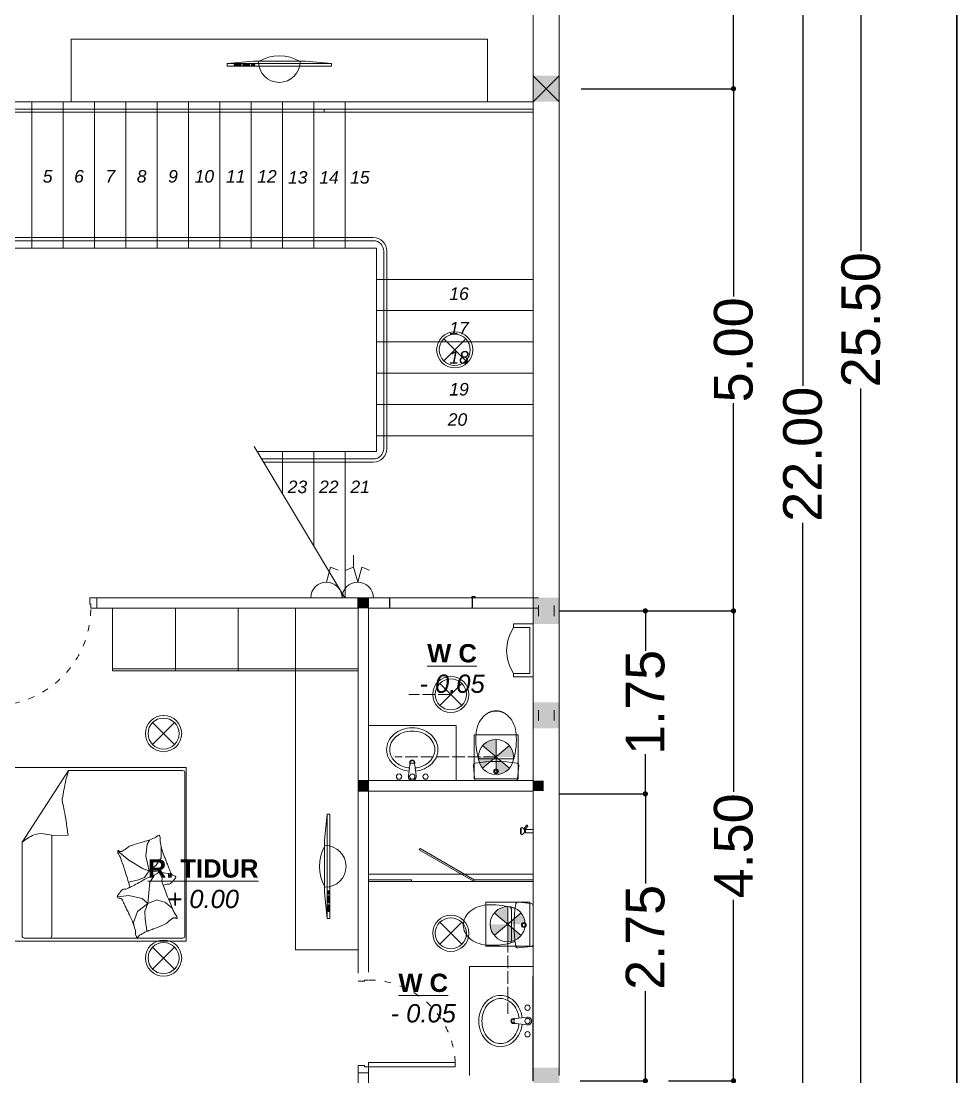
# Model space of a CAD drawing. Header units: millimetres. Extents: x 2206 to 4480, y 1579 to 6166.
# Drawn here: x 3585 to 4480, y 2880 to 3891 of the extents above; entities that cross this region are included whole.
import ezdxf

# ---------------------------------------------------------------- set-up
doc = ezdxf.new("R2010")
doc.units = ezdxf.units.MM
doc.linetypes.add('ACAD_ISO02W100', pattern=[15, 12, -3])
doc.linetypes.add('ACAD_ISO03W100', pattern=[30, 12, -18])
doc.layers.add('1', color=7, linetype='Continuous')
for name, color, linetype, lineweight in [('Dimensi', 7, 'Continuous', 5), ('Dinding', 7, 'Continuous', 15), ('lampu', 1, 'Continuous', 30), ('P_N_J', 6, 'Continuous', 9), ('Tangga', 250, 'Continuous', 9)]:
    doc.layers.add(name, color=color, linetype=linetype, lineweight=lineweight)
doc.styles.get("Standard").update_dxf_attribs({"font": 'arial.ttf'})
doc.dimstyles.get("Standard").update_dxf_attribs({"dimtxt": 30, "dimasz": 5, "dimexe": 2, "dimexo": 20, "dimgap": 3, "dimtad": 0, "dimlfac": 0.01, "dimzin": 0, "dimdsep": 46, "dimtxsty": 'Standard', "dimblk": 'DOT', "dimcen": 0.09, "dimadec": 0, "dimazin": 0, "dimtfac": 1, "dimtofl": 0, "dimtmove": 0, "dimatfit": 3, "dimldrblk": 'DOT', "dimfxl": 0.18, "dimtolj": 1, "dimtzin": 0, "dimarcsym": 0})

# ---------------------------------------------------------------- blocks, each defined once
blk = doc.blocks.new('_Dot')
at = {"color": 0, "linetype": 'ByBlock', "lineweight": -2}
blk.add_line((-0.5, 0), (-1, 0), dxfattribs=at)
at = {"color": 0, "linetype": 'ByBlock', "const_width": 0.5}
blk.add_lwpolyline([(-0.25, 0, 1), (0.25, 0, 1)], format="xyb", close=True, dxfattribs=at)
blk = doc.blocks.new('*D86')
at = {"layer": 'Defpoints', "color": 0}
for p in [(4080.4, 3326.4), (4266.6, 3326.4), (4184.2, 2876.4)]:
    blk.add_point(p, dxfattribs=at)
at = {"layer": 'Dimensi', "color": 0, "lineweight": -2}
for p, q in [((4100.4, 3326.4), (4268.6, 3326.4)), ((4266.6, 3321.4), (4266.6, 3153.2)), ((4266.6, 2881.4), (4266.6, 3049.7)), ((4204.2, 2876.4), (4268.6, 2876.4))]:
    blk.add_line(p, q, dxfattribs=at)
at = {"layer": 'Dimensi', "color": 0, "lineweight": -2, "xscale": 5, "yscale": 5, "zscale": 5}
for p, rotation in [((4266.6, 3326.4), 90), ((4266.6, 2876.4), 270)]:
    blk.add_blockref('_Dot', p, dxfattribs=dict(at, rotation=rotation))
at = {"layer": 'Dimensi', "color": 0, "insert": (4266.6, 3101.4), "char_height": 37, "attachment_point": 5, "rotation": 90}
blk.add_mtext('\\A1;4.50', dxfattribs=at)
blk = doc.blocks.new('*D89')
at = {"layer": 'Defpoints', "color": 0}
for p in [(4182.2, 4576.4), (4332.9, 4576.4), (4183.8, 2376.4)]:
    blk.add_point(p, dxfattribs=at)
at = {"layer": 'Dimensi', "color": 0, "lineweight": -2}
for p, q in [((4202.2, 4576.4), (4334.9, 4576.4)), ((4332.9, 4571.4), (4332.9, 3542.1)), ((4332.9, 2381.4), (4332.9, 3410.8)), ((4203.8, 2376.4), (4334.9, 2376.4))]:
    blk.add_line(p, q, dxfattribs=at)
at = {"layer": 'Dimensi', "color": 0, "lineweight": -2, "xscale": 5, "yscale": 5, "zscale": 5}
for p, rotation in [((4332.9, 4576.4), 90), ((4332.9, 2376.4), 270)]:
    blk.add_blockref('_Dot', p, dxfattribs=dict(at, rotation=rotation))
at = {"layer": 'Dimensi', "color": 0, "insert": (4332.9, 3476.4), "char_height": 37, "attachment_point": 5, "rotation": 90}
blk.add_mtext('\\A1;22.00', dxfattribs=at)
blk = doc.blocks.new('*D90')
at = {"layer": 'Defpoints', "color": 0}
for p in [(4099.5, 3151.2), (4182.2, 3151.2), (4099.8, 2876.4)]:
    blk.add_point(p, dxfattribs=at)
at = {"layer": 'Dimensi', "color": 0, "lineweight": -2}
for p, q in [((4119.5, 3151.2), (4184.2, 3151.2)), ((4182.2, 3146.2), (4182.2, 3065.3)), ((4182.2, 2881.4), (4182.2, 2962.3)), ((4119.8, 2876.4), (4184.2, 2876.4))]:
    blk.add_line(p, q, dxfattribs=at)
at = {"layer": 'Dimensi', "color": 0, "lineweight": -2, "xscale": 5, "yscale": 5, "zscale": 5}
for p, rotation in [((4182.2, 3151.2), 90), ((4182.2, 2876.4), 270)]:
    blk.add_blockref('_Dot', p, dxfattribs=dict(at, rotation=rotation))
at = {"layer": 'Dimensi', "color": 0, "insert": (4182.2, 3013.8), "char_height": 37, "attachment_point": 5, "rotation": 90}
blk.add_mtext('\\A1;2.75', dxfattribs=at)
blk = doc.blocks.new('*D91')
at = {"layer": 'Defpoints', "color": 0}
for p in [(4080.4, 3326.4), (4182.2, 3326.4), (4079.5, 3151.2)]:
    blk.add_point(p, dxfattribs=at)
at = {"layer": 'Dimensi', "color": 0, "lineweight": -2}
for p, q in [((4100.4, 3326.4), (4184.2, 3326.4)), ((4182.2, 3321.4), (4182.2, 3288.3)), ((4182.2, 3156.2), (4182.2, 3189.3)), ((4099.5, 3151.2), (4184.2, 3151.2))]:
    blk.add_line(p, q, dxfattribs=at)
at = {"layer": 'Dimensi', "color": 0, "lineweight": -2, "xscale": 5, "yscale": 5, "zscale": 5}
for p, rotation in [((4182.2, 3326.4), 90), ((4182.2, 3151.2), 270)]:
    blk.add_blockref('_Dot', p, dxfattribs=dict(at, rotation=rotation))
at = {"layer": 'Dimensi', "color": 0, "insert": (4182.2, 3238.8), "char_height": 37, "attachment_point": 5, "rotation": 90}
blk.add_mtext('\\A1;1.75', dxfattribs=at)
blk = doc.blocks.new('*D92')
at = {"layer": 'Defpoints', "color": 0}
for p in [(4100.7, 3826.4), (4266.6, 3826.4), (4100.4, 3326.4)]:
    blk.add_point(p, dxfattribs=at)
at = {"layer": 'Dimensi', "color": 0, "lineweight": -2}
for p, q in [((4120.7, 3826.4), (4268.6, 3826.4)), ((4266.6, 3821.4), (4266.6, 3627.4)), ((4266.6, 3331.4), (4266.6, 3525.4)), ((4120.4, 3326.4), (4268.6, 3326.4))]:
    blk.add_line(p, q, dxfattribs=at)
at = {"layer": 'Dimensi', "color": 0, "lineweight": -2, "xscale": 5, "yscale": 5, "zscale": 5}
for p, rotation in [((4266.6, 3826.4), 90), ((4266.6, 3326.4), 270)]:
    blk.add_blockref('_Dot', p, dxfattribs=dict(at, rotation=rotation))
at = {"layer": 'Dimensi', "color": 0, "insert": (4266.6, 3576.4), "char_height": 37, "attachment_point": 5, "rotation": 90}
blk.add_mtext('\\A1;5.00', dxfattribs=at)
blk = doc.blocks.new('*D96')
at = {"layer": 'Defpoints', "color": 0}
for p in [(4079.5, 4426.4), (4266.6, 4426.4), (4100.7, 3826.4)]:
    blk.add_point(p, dxfattribs=at)
at = {"layer": 'Dimensi', "color": 0, "lineweight": -2}
for p, q in [((4099.5, 4426.4), (4268.6, 4426.4)), ((4266.6, 4421.4), (4266.6, 4177.5)), ((4266.6, 3831.4), (4266.6, 4075.3)), ((4120.7, 3826.4), (4268.6, 3826.4))]:
    blk.add_line(p, q, dxfattribs=at)
at = {"layer": 'Dimensi', "color": 0, "lineweight": -2, "xscale": 5, "yscale": 5, "zscale": 5}
for p, rotation in [((4266.6, 4426.4), 90), ((4266.6, 3826.4), 270)]:
    blk.add_blockref('_Dot', p, dxfattribs=dict(at, rotation=rotation))
at = {"layer": 'Dimensi', "color": 0, "insert": (4266.6, 4126.4), "char_height": 37, "attachment_point": 5, "rotation": 90}
blk.add_mtext('\\A1;6.00', dxfattribs=at)
blk = doc.blocks.new('Exhaust Fan')
at = {"lineweight": 9}
h = blk.add_hatch(color=1, dxfattribs=at)
h.paths.add_polyline_path([(-214295, -116161.2, 0.221695), (-214313.4, -116169.8), (-214295, -116185.3)])
h.paths.add_polyline_path([(-214276.5, -116169.8), (-214295, -116185.3), (-214270.9, -116185.3, 0.176327)])
h.paths.add_polyline_path([(-214295, -116185.3), (-214295, -116194.8, -0.041441), (-214279.8, -116204, 0.047895), (-214276.5, -116200.7)])
h.paths.add_polyline_path([(-214295, -116194.8), (-214295, -116209.3, 0.171973), (-214279.8, -116204, 0.041441)])
h.paths.add_polyline_path([(-214302.3, -116191.5, 0.040838), (-214319, -116186.3, 0.165825), (-214313.4, -116200.7)])
h.paths.add_polyline_path([(-214295, -116185.3), (-214319, -116185.3, 0.010204), (-214319, -116186.3, -0.040838), (-214302.3, -116191.5)])
at = {"color": 1, "lineweight": 9}
for p, q in [((-214325, -116155.2), (-214264.9, -116155.2)), ((-214325, -116215.3), (-214325, -116155.2)), ((-214295, -116161.2), (-214295, -116209.3)), ((-214264.9, -116155.2), (-214264.9, -116215.3)), ((-214276.5, -116200.7), (-214313.4, -116169.8)), ((-214313.4, -116200.7), (-214276.5, -116169.8)), ((-214264.9, -116215.3), (-214325, -116215.3))]:
    blk.add_line(p, q, dxfattribs=at)
blk.add_circle((-214295, -116185.3), 24, dxfattribs=at)
blk = doc.blocks.new('*D106')
at = {"layer": 'Defpoints', "color": 0}
for p in [(4087.3, 4926), (4388.6, 4926), (4266.6, 2376.4)]:
    blk.add_point(p, dxfattribs=at)
at = {"layer": 'Dimensi', "color": 0, "lineweight": -2}
for p, q in [((4107.3, 4926), (4390.6, 4926)), ((4388.6, 4921), (4388.6, 3670.9)), ((4388.6, 2381.4), (4388.6, 3539.5)), ((4286.6, 2376.4), (4390.6, 2376.4))]:
    blk.add_line(p, q, dxfattribs=at)
at = {"layer": 'Dimensi', "color": 0, "lineweight": -2, "xscale": 5, "yscale": 5, "zscale": 5}
for p, rotation in [((4388.6, 4926), 90), ((4388.6, 2376.4), 270)]:
    blk.add_blockref('_Dot', p, dxfattribs=dict(at, rotation=rotation))
at = {"layer": 'Dimensi', "color": 0, "insert": (4388.6, 3605.2), "char_height": 37, "attachment_point": 5, "rotation": 90}
blk.add_mtext('\\A1;25.50', dxfattribs=at)

msp = doc.modelspace()

# ---------------------------------------------------------------- hatches: boundary and pattern name
at = {"layer": '1', "linetype": 'ByBlock'}
h = msp.add_hatch(color=256, dxfattribs=at)
h.dxf.hatch_style = 1
h.paths.add_polyline_path([(3917.253, 3338.934), (3907.253, 3338.934), (3907.253, 3328.934), (3917.253, 3328.934)])
h = msp.add_hatch(color=256, dxfattribs=at)
h.dxf.hatch_style = 1
h.paths.add_polyline_path([(4079.753, 3331.434), (4094.753, 3331.434), (4094.753, 3321.434), (4079.753, 3321.434)])
h = msp.add_hatch(color=256, dxfattribs=at)
h.dxf.hatch_style = 1
h.paths.add_polyline_path([(4094.753, 3331.434), (4079.753, 3331.434), (4079.753, 3321.434), (4094.753, 3321.434)])
h = msp.add_hatch(color=256, dxfattribs=at)
h.dxf.hatch_style = 1
h.paths.add_polyline_path([(4094.753, 3331.434), (4079.753, 3331.434), (4079.753, 3321.434), (4094.753, 3321.434)])
h = msp.add_hatch(color=256, dxfattribs=at)
h.dxf.hatch_style = 1
h.paths.add_polyline_path([(4079.753, 3331.434), (4094.753, 3331.434), (4094.753, 3321.434), (4079.753, 3321.434)])
h = msp.add_hatch(color=253, dxfattribs=at)
h.dxf.hatch_style = 1
h.paths.add_polyline_path([(4094.753, 3231.434), (4079.753, 3231.434), (4079.753, 3221.434), (4094.753, 3221.434)])
h = msp.add_hatch(color=253, dxfattribs=at)
h.dxf.hatch_style = 1
h.paths.add_polyline_path([(4094.753, 3231.434), (4079.753, 3231.434), (4079.753, 3221.434), (4094.753, 3221.434)])
h = msp.add_hatch(color=253, dxfattribs=at)
h.dxf.hatch_style = 1
h.paths.add_polyline_path([(4079.753, 3231.434), (4094.753, 3231.434), (4094.753, 3221.434), (4079.753, 3221.434)])
h = msp.add_hatch(color=253, dxfattribs=at)
h.dxf.hatch_style = 1
h.paths.add_polyline_path([(4079.753, 3231.434), (4094.753, 3231.434), (4094.753, 3221.434), (4079.753, 3221.434)])
h = msp.add_hatch(color=256, dxfattribs=at)
h.dxf.hatch_style = 1
h.paths.add_polyline_path([(3917.253, 3163.934), (3907.253, 3163.934), (3907.253, 3153.934), (3917.253, 3153.934)])
h = msp.add_hatch(color=256, dxfattribs=at)
h.dxf.hatch_style = 1
h.paths.add_polyline_path([(4084.829, 3163.934), (4074.829, 3163.934), (4074.829, 3153.934), (4084.829, 3153.934)])
at = {"layer": 'Dinding'}
for color, points in [(256, [(4099.753, 3838.934), (4074.753, 3838.934), (4074.753, 3813.934), (4099.753, 3813.934)]), (256, [(4074.753, 3838.934), (4099.753, 3838.934), (4099.753, 3813.934), (4074.753, 3813.934)]), (256, [(4099.753, 3338.934), (4074.753, 3338.934), (4074.753, 3313.934), (4099.753, 3313.934)]), (256, [(4074.753, 3338.934), (4099.753, 3338.934), (4099.753, 3313.934), (4074.753, 3313.934)]), (256, [(4074.753, 3338.934), (4099.753, 3338.934), (4099.753, 3313.934), (4074.753, 3313.934)]), (256, [(4099.753, 3338.934), (4074.753, 3338.934), (4074.753, 3313.934), (4099.753, 3313.934)]), (253, [(4099.753, 3238.934), (4074.753, 3238.934), (4074.753, 3213.934), (4099.753, 3213.934)]), (253, [(4099.753, 3238.934), (4074.753, 3238.934), (4074.753, 3213.934), (4099.753, 3213.934)]), (253, [(4074.753, 3238.934), (4099.753, 3238.934), (4099.753, 3213.934), (4074.753, 3213.934)]), (253, [(4074.753, 3238.934), (4099.753, 3238.934), (4099.753, 3213.934), (4074.753, 3213.934)]), (256, [(4099.753, 2888.934), (4074.753, 2888.934), (4074.753, 2863.934), (4099.753, 2863.934)]), (256, [(4074.753, 2888.934), (4099.753, 2888.934), (4099.753, 2863.934), (4074.753, 2863.934)])]:
    msp.add_hatch(color=color, dxfattribs=at).paths.add_polyline_path(points)

# ---------------------------------------------------------------- linework, layer by layer
at = {"lineweight": 9}
for p, q in [((4074.753, 3338.934), (4074.753, 3813.934)), ((4074.753, 3338.934), (3804.753, 3338.934)), ((3928.253, 3326.434), (3928.253, 3326.434))]:
    msp.add_line(p, q, dxfattribs=at)
at = {"color": 1, "linetype": 'ACAD_ISO02W100', "lineweight": 9}
for p, q in [((3902.814, 3368.32), (3902.814, 3379.905)), ((3996.003, 3246.434), (3955.866, 3246.434)), ((4039.254, 3186.544), (3942.366, 3186.544)), ((4050.519, 3026.432), (4050.519, 2940.587))]:
    msp.add_line(p, q, dxfattribs=at)
at = {"linetype": 'ByBlock', "lineweight": 30}
msp.add_lwpolyline([(2206.36, 6165.541), (4480.418, 6165.541), (4480.418, 1578.902), (2206.36, 1578.902)], close=True, dxfattribs=at)
at = {"layer": '1', "linetype": 'ByBlock'}
for p, q in [((3907.253, 3328.934), (3907.253, 3338.934)), ((3907.253, 3328.934), (3917.253, 3338.934)), ((3937.253, 3338.934), (3937.253, 3328.934)), ((4016.253, 3338.934), (4016.253, 3340.179)), ((4016.253, 3340.179), (4018.947, 3340.179)), ((4016.253, 3338.934), (4016.253, 3328.934)), ((4018.947, 3340.179), (4018.947, 3338.934)), ((3907.253, 3153.934), (3917.253, 3163.934)), ((4074.753, 2876.434), (4074.753, 2976.434))]:
    msp.add_line(p, q, dxfattribs=at)
at = {"layer": '1', "linetype": 'Continuous', "extrusion": (0, 0, -1)}
for major_axis, start_param, end_param in [((-10.645, -10.645), 1.86310891, 2.35619449), ((10.645, -10.645), 3.92699082, 4.4200764)]:
    msp.add_ellipse((4039.322, 3215.76), major_axis=major_axis, ratio=1, start_param=start_param, end_param=end_param, dxfattribs=at)
at = {"layer": 'Dimensi'}
msp.add_line((3937.253, 3328.934), (3933.253, 3328.934), dxfattribs=at)
at = {"layer": 'Dinding'}
for p, q in [((4099.753, 3217.938), (4099.753, 4913.501)), ((4074.753, 3217.938), (4074.753, 4438.934)), ((4074.753, 3217.938), (4074.753, 4238.934)), ((4074.753, 3217.938), (4074.753, 4238.934)), ((4074.753, 3217.938), (4074.753, 4238.934)), ((4074.753, 3217.938), (4074.753, 4238.934)), ((4074.753, 3217.938), (4074.753, 4238.934)), ((4074.753, 3217.938), (4074.753, 4238.934)), ((4074.753, 3217.938), (4074.753, 4238.934)), ((4099.753, 3217.938), (4099.753, 4238.934)), ((4099.753, 3217.938), (4099.753, 4238.934)), ((4099.753, 3217.938), (4099.753, 4238.934)), ((4099.753, 3217.938), (4099.753, 4238.934)), ((4099.753, 3217.938), (4099.753, 4238.934)), ((4099.753, 3217.938), (4099.753, 4238.934)), ((4099.753, 3217.938), (4099.753, 4238.934)), ((4074.753, 3838.934), (4099.753, 3813.934)), ((4099.753, 3838.934), (4074.753, 3813.934)), ((3650.253, 3338.934), (3937.253, 3338.934)), ((3650.253, 3338.934), (3650.253, 3332.934)), ((3657.253, 3338.934), (3657.253, 3328.934)), ((3917.253, 3338.934), (3917.253, 3328.934)), ((3917.253, 3338.934), (3917.253, 3328.934)), ((4016.253, 3338.934), (4079.753, 3338.934)), ((3651.253, 3332.934), (3650.253, 3332.934)), ((3651.253, 3328.934), (3651.253, 3332.934)), ((3651.253, 3328.934), (3907.253, 3328.934)), ((3907.253, 2979.434), (3907.253, 3328.934)), ((3917.253, 3023.588), (3917.253, 3328.934)), ((3917.253, 3328.934), (4079.753, 3328.934)), ((4079.753, 3331.434), (4079.753, 3321.434)), ((4079.753, 3331.434), (4079.753, 3321.434)), ((4079.753, 3331.434), (4079.753, 3321.434)), ((4079.753, 3331.434), (4079.753, 3321.434)), ((4079.753, 3331.434), (4079.753, 3321.434)), ((4079.753, 3331.434), (4079.753, 3321.434)), ((4079.753, 3331.434), (4079.753, 3321.434)), ((4079.753, 3331.434), (4079.753, 3321.434)), ((4079.753, 3331.434), (4079.753, 3321.434)), ((4079.753, 3331.434), (4079.753, 3321.434)), ((4079.753, 3331.434), (4079.753, 3321.434)), ((4079.753, 3331.434), (4079.753, 3321.434)), ((4079.753, 3331.434), (4079.753, 3321.434)), ((4079.753, 3331.434), (4079.753, 3321.434)), ((4079.753, 3331.434), (4079.753, 3321.434)), ((4079.753, 3331.434), (4079.753, 3321.434)), ((4094.753, 3331.434), (4094.753, 3321.434)), ((4094.753, 3331.434), (4094.753, 3321.434)), ((4094.753, 3331.434), (4094.753, 3321.434)), ((4094.753, 3331.434), (4094.753, 3321.434)), ((4094.753, 3331.434), (4094.753, 3321.434)), ((4094.753, 3331.434), (4094.753, 3321.434)), ((4094.753, 3331.434), (4094.753, 3321.434)), ((4094.753, 3331.434), (4094.753, 3321.434)), ((4094.753, 3331.434), (4094.753, 3321.434)), ((4094.753, 3331.434), (4094.753, 3321.434)), ((4094.753, 3331.434), (4094.753, 3321.434)), ((4094.753, 3331.434), (4094.753, 3321.434)), ((4094.753, 3331.434), (4094.753, 3321.434)), ((4094.753, 3331.434), (4094.753, 3321.434)), ((4094.753, 3331.434), (4094.753, 3321.434)), ((4094.753, 3331.434), (4094.753, 3321.434)), ((4074.753, 3106.434), (4074.753, 3221.434)), ((4074.753, 2996.434), (4074.753, 3221.434)), ((4099.753, 3106.434), (4099.753, 3221.434)), ((4099.753, 2996.434), (4099.753, 3221.434)), ((4074.753, 2881.434), (4074.753, 3213.934)), ((4099.753, 2881.434), (4099.753, 3213.934)), ((3907.329, 3163.934), (4074.829, 3163.934)), ((3917.253, 3163.934), (3917.253, 3153.934)), ((3917.253, 3163.934), (3917.253, 3153.934)), ((3907.329, 3153.934), (4074.829, 3153.934)), ((4074.753, 3153.934), (4074.753, 3067.434)), ((3917.253, 2980.434), (3917.253, 3096.434)), ((4074.753, 2881.434), (4074.753, 3096.434)), ((4074.753, 2881.434), (4074.753, 3096.434)), ((4074.753, 2881.434), (4074.753, 3096.434)), ((4074.753, 2881.434), (4074.753, 3096.434)), ((4099.753, 2881.434), (4099.753, 3096.434)), ((4099.753, 2881.434), (4099.753, 3096.434)), ((4099.753, 2881.434), (4099.753, 3096.434)), ((4099.753, 2881.434), (4099.753, 3096.434)), ((3913.253, 2972.934), (3913.253, 2971.934)), ((3917.253, 2972.934), (3913.253, 2972.934)), ((3907.253, 2971.934), (3913.253, 2971.934)), ((3917.253, 2893.934), (3917.253, 2889.934)), ((3917.253, 2873.934), (3917.253, 2893.934)), ((3917.253, 2893.934), (3917.253, 2889.934)), ((3917.253, 2893.934), (4000.253, 2893.934)), ((4000.253, 2893.934), (4000.253, 2889.934)), ((3907.253, 2873.934), (3907.253, 2890.934)), ((3907.253, 2873.934), (3907.253, 2890.934)), ((3907.253, 2890.934), (3913.253, 2890.934)), ((3907.253, 2883.934), (3917.253, 2883.934)), ((3913.253, 2889.934), (3913.253, 2890.934)), ((3917.253, 2889.934), (3913.253, 2889.934)), ((4000.253, 2889.934), (3917.253, 2889.934))]:
    msp.add_line(p, q, dxfattribs=at)
at = {"layer": 'Dinding', "linetype": 'Continuous'}
msp.add_line((4074.753, 3328.934), (4022.169, 3328.934), dxfattribs=at)
at = {"layer": 'Dinding', "color": 253}
for p, q in [((4079.753, 3231.434), (4079.753, 3221.434)), ((4079.753, 3231.434), (4079.753, 3221.434)), ((4079.753, 3231.434), (4079.753, 3221.434)), ((4079.753, 3231.434), (4079.753, 3221.434)), ((4079.753, 3231.434), (4079.753, 3221.434)), ((4079.753, 3231.434), (4079.753, 3221.434)), ((4079.753, 3231.434), (4079.753, 3221.434)), ((4079.753, 3231.434), (4079.753, 3221.434)), ((4079.753, 3231.434), (4079.753, 3221.434)), ((4079.753, 3231.434), (4079.753, 3221.434)), ((4079.753, 3231.434), (4079.753, 3221.434)), ((4079.753, 3231.434), (4079.753, 3221.434)), ((4079.753, 3231.434), (4079.753, 3221.434)), ((4079.753, 3231.434), (4079.753, 3221.434)), ((4079.753, 3231.434), (4079.753, 3221.434)), ((4079.753, 3231.434), (4079.753, 3221.434)), ((4094.753, 3231.434), (4094.753, 3221.434)), ((4094.753, 3231.434), (4094.753, 3221.434)), ((4094.753, 3231.434), (4094.753, 3221.434)), ((4094.753, 3231.434), (4094.753, 3221.434)), ((4094.753, 3231.434), (4094.753, 3221.434)), ((4094.753, 3231.434), (4094.753, 3221.434)), ((4094.753, 3231.434), (4094.753, 3221.434)), ((4094.753, 3231.434), (4094.753, 3221.434)), ((4094.753, 3231.434), (4094.753, 3221.434)), ((4094.753, 3231.434), (4094.753, 3221.434)), ((4094.753, 3231.434), (4094.753, 3221.434)), ((4094.753, 3231.434), (4094.753, 3221.434)), ((4094.753, 3231.434), (4094.753, 3221.434)), ((4094.753, 3231.434), (4094.753, 3221.434)), ((4094.753, 3231.434), (4094.753, 3221.434)), ((4094.753, 3231.434), (4094.753, 3221.434))]:
    msp.add_line(p, q, dxfattribs=at)
at = {"layer": 'Dinding', "linetype": 'ACAD_ISO03W100', "ltscale": 0.5}
for centre, radius, start, end in [((3558.094, 3329), 93.159, 272.558465, 359.959625), ((3917.428, 2890.017), 82.917, 2.707689, 90.121157)]:
    msp.add_arc(centre, radius, start, end, dxfattribs=at)
at = {"layer": 'lampu', "lineweight": 9}
for p, q in [((3989.247, 3586.939), (4010.258, 3565.929)), ((4010.258, 3586.939), (3989.247, 3565.929)), ((3876.866, 3353.934), (3880.918, 3368.32)), ((3880.918, 3368.32), (3888.249, 3365.545)), ((3902.814, 3368.32), (3895.483, 3365.545)), ((3906.866, 3353.934), (3902.814, 3368.32)), ((3906.866, 3353.934), (3910.918, 3368.32)), ((3910.918, 3368.32), (3918.249, 3365.545)), ((3985.497, 3256.939), (4006.508, 3235.929)), ((4006.508, 3256.939), (3985.497, 3235.929)), ((3710.497, 3219.439), (3731.508, 3198.429)), ((3731.508, 3219.439), (3710.497, 3198.429)), ((3985.497, 3028.189), (4006.508, 3007.179)), ((4006.508, 3028.189), (3985.497, 3007.179)), ((3710.497, 3004.439), (3731.508, 2983.429)), ((3731.508, 3004.439), (3710.497, 2983.429))]:
    msp.add_line(p, q, dxfattribs=at)
for centre, radius in [((3999.753, 3576.434), 17.333), ((3999.753, 3576.434), 14.857), ((3996.003, 3246.434), 17.333), ((3996.003, 3246.434), 14.857), ((3721.003, 3208.934), 17.333), ((3721.003, 3208.934), 14.857), ((3996.003, 3017.684), 17.333), ((3996.003, 3017.684), 14.857), ((3721.003, 2993.934), 17.333), ((3721.003, 2993.934), 14.857)]:
    msp.add_circle(centre, radius, dxfattribs=at)
for centre in [(3876.866, 3338.934), (3906.866, 3338.934)]:
    msp.add_arc(centre, 15, 0, 180, dxfattribs=at)
at = {"layer": 'P_N_J', "color": 0, "linetype": 'ACAD_ISO02W100', "lineweight": 9}
msp.add_line((4074.753, 3813.934), (3537.253, 3813.934), dxfattribs=at)
at = {"layer": 'Tangga', "color": 253}
for p, q in [((3632.65, 3873.934), (4030.931, 3873.934)), ((3632.65, 3873.934), (3632.65, 3813.934)), ((4030.931, 3873.934), (4030.931, 3813.934)), ((3781.791, 3850.507), (3806.791, 3853.007)), ((3806.791, 3853.007), (3856.791, 3853.007)), ((3856.791, 3853.007), (3881.791, 3850.507)), ((3781.791, 3848.007), (3781.791, 3850.507)), ((3881.791, 3850.507), (3781.791, 3850.507)), ((3881.791, 3848.007), (3781.791, 3848.007)), ((3795.124, 3849.632), (3788.457, 3849.632)), ((3788.457, 3849.632), (3788.457, 3849.007)), ((3788.457, 3849.007), (3795.124, 3849.007)), ((3795.124, 3849.007), (3795.124, 3849.632)), ((3796.791, 3849.632), (3796.791, 3849.007)), ((3803.457, 3849.632), (3796.791, 3849.632)), ((3796.791, 3849.007), (3803.457, 3849.007)), ((3803.457, 3849.007), (3803.457, 3849.632)), ((3808.457, 3849.632), (3805.124, 3849.632)), ((3805.124, 3849.632), (3805.124, 3849.007)), ((3805.124, 3849.007), (3808.457, 3849.007)), ((3808.457, 3849.007), (3808.457, 3849.632)), ((3881.791, 3850.507), (3881.791, 3848.007)), ((4052.593, 3303.869), (4055.834, 3310.472)), ((4055.834, 3313.934), (4055.834, 3310.472)), ((4074.753, 3313.934), (4055.834, 3313.934)), ((4071.498, 3310.472), (4055.834, 3310.472)), ((4071.498, 3310.472), (4071.498, 3266.596)), ((4049.353, 3288.534), (4050.365, 3296.874)), ((4050.365, 3296.874), (4052.593, 3303.869)), ((4050.365, 3280.194), (4049.353, 3288.534)), ((4052.593, 3273.199), (4050.365, 3280.194)), ((4055.834, 3266.596), (4052.593, 3273.199)), ((4071.498, 3266.596), (4055.834, 3266.596)), ((4055.834, 3263.134), (4055.834, 3266.596)), ((4074.753, 3263.134), (4055.834, 3263.134)), ((4000.843, 3216.518), (3917.329, 3216.518)), ((4000.954, 3163.934), (4000.954, 3216.518)), ((4024.106, 3184.778), (4054.539, 3184.778)), ((3534.753, 3176.607), (3742.753, 3176.607)), ((3742.753, 3176.607), (3742.753, 3010.207)), ((3955.325, 3168.354), (3956.579, 3178.628)), ((3962.847, 3168.354), (3961.593, 3178.628)), ((4017.532, 3178.333), (4018.712, 3165.828)), ((4061.113, 3178.333), (4059.933, 3165.828)), ((3585.56, 3104.887), (3630.009, 3173.453)), ((3739.407, 3173.453), (3630.009, 3173.453)), ((3741.487, 3015.289), (3741.487, 3171.235)), ((4020.793, 3163.934), (4057.852, 3163.934)), ((4062.753, 3113.098), (4062.753, 3117.949)), ((4062.753, 3117.949), (4063.274, 3117.949)), ((4063.274, 3112.123), (4063.274, 3118.923)), ((4064.552, 3118.665), (4063.274, 3118.923)), ((4065.636, 3117.928), (4064.552, 3118.665)), ((4066.359, 3116.824), (4065.636, 3117.928)), ((4066.359, 3114.222), (4065.636, 3113.119)), ((4065.738, 3117.771), (4068.304, 3120.884)), ((4066.614, 3115.523), (4066.359, 3116.824)), ((4066.614, 3115.523), (4066.359, 3114.222)), ((4066.456, 3116.328), (4069.423, 3119.928)), ((4066.556, 3115.817), (4067.448, 3115.817)), ((4066.556, 3115.23), (4067.448, 3115.23)), ((4067.448, 3113.929), (4067.448, 3117.117)), ((4067.448, 3117.117), (4074.753, 3117.117)), ((4068.685, 3121.126), (4068.304, 3120.884)), ((4069.135, 3121.093), (4068.685, 3121.126)), ((4069.48, 3120.797), (4069.135, 3121.093)), ((4069.423, 3119.928), (4069.59, 3120.352)), ((4069.59, 3120.352), (4069.48, 3120.797)), ((3585.56, 3104.887), (3585.56, 3015.289)), ((3613.91, 3015.289), (3613.91, 3111.743)), ((3705.34, 3103.031), (3707.425, 3107.026)), ((4062.753, 3113.098), (4063.274, 3113.098)), ((4064.552, 3112.382), (4063.274, 3112.123)), ((4065.636, 3113.119), (4064.552, 3112.382)), ((4074.753, 3113.929), (4067.448, 3113.929)), ((3677.067, 3096.464), (3687.878, 3087.681)), ((3703.902, 3091.628), (3705.34, 3103.031)), ((3718.694, 3090.093), (3718.694, 3100.4)), ((3965.733, 3097.635), (3966.483, 3098.934)), ((4017.695, 3067.635), (3965.733, 3097.635)), ((4018.445, 3068.934), (3966.483, 3098.934)), ((3687.878, 3087.681), (3701.437, 3079.348)), ((3707.189, 3077.375), (3703.902, 3091.628)), ((3713.763, 3082.857), (3718.694, 3090.093)), ((3701.437, 3079.348), (3707.189, 3077.375)), ((3707.189, 3077.375), (3702.875, 3071.016)), ((3707.189, 3077.375), (3713.763, 3082.857)), ((3707.189, 3077.375), (3716.977, 3076.069)), ((3711.556, 3072.32), (3712.45, 3073.656)), ((3718.507, 3075.865), (3728.345, 3074.552)), ((4023.726, 3074.434), (3917.253, 3074.434)), ((3696.917, 3068.823), (3687.673, 3066.63)), ((3702.875, 3071.016), (3696.917, 3068.823)), ((3705.835, 3046.177), (3707.802, 3066.786)), ((3707.802, 3066.786), (3711.556, 3072.32)), ((3958.445, 3068.934), (3917.253, 3068.934)), ((4074.753, 3067.434), (3917.253, 3067.434)), ((3958.445, 3067.434), (3958.445, 3068.934)), ((4074.753, 3067.434), (3974.753, 3067.434)), ((4018.445, 3068.934), (4017.695, 3067.635)), ((4018.445, 3068.934), (4018.445, 3067.434)), ((3677.052, 3052.474), (3687.779, 3054.001)), ((3687.779, 3054.001), (3700.472, 3051.139)), ((3705.835, 3046.177), (3696.181, 3038.544)), ((3700.472, 3051.139), (3705.835, 3046.177)), ((3705.835, 3046.177), (3702.975, 3038.735)), ((3705.835, 3046.177), (3714.417, 3049.612)), ((3714.417, 3049.612), (3722.998, 3047.322)), ((3722.998, 3047.322), (3729.505, 3041.376)), ((4060.353, 3047.353), (4072.859, 3046.173)), ((4074.753, 3007.034), (4074.753, 3044.092)), ((3696.181, 3038.544), (3692.248, 3028.049)), ((3702.975, 3038.735), (3703.332, 3031.102)), ((4053.909, 3010.346), (4053.909, 3040.78)), ((3692.248, 3028.049), (3692.606, 3025.377)), ((3703.332, 3031.102), (3705.12, 3020.225)), ((3587.64, 3013.07), (3739.407, 3013.07)), ((3705.12, 3020.225), (3705.79, 3019.859)), ((3742.753, 3010.207), (3534.753, 3010.207)), ((4060.353, 3003.773), (4072.859, 3004.953)), ((4013.753, 2985.907), (4074.753, 2985.907)), ((4013.753, 2985.907), (4013.753, 2881.434)), ((4068.79, 2937.432), (4058.516, 2936.178)), ((4068.79, 2929.91), (4058.516, 2931.163))]:
    msp.add_line(p, q, dxfattribs=at)
at = {"layer": 'Tangga'}
for p, q in [((4074.753, 3813.934), (3474.753, 3813.934)), ((3594.753, 3673.934), (3594.753, 3813.934)), ((3624.753, 3673.934), (3624.753, 3813.934)), ((3654.753, 3673.934), (3654.753, 3813.934)), ((3684.753, 3673.934), (3684.753, 3813.934)), ((3714.753, 3673.934), (3714.753, 3813.934)), ((3744.753, 3673.934), (3744.753, 3813.934)), ((3774.753, 3673.934), (3774.753, 3813.934)), ((3774.753, 3806.934), (3774.753, 3813.934)), ((3804.753, 3673.934), (3804.753, 3813.934)), ((3804.753, 3806.934), (3804.753, 3813.934)), ((3834.753, 3673.934), (3834.753, 3813.934)), ((3834.753, 3806.934), (3834.753, 3813.934)), ((3864.753, 3673.934), (3864.753, 3813.934)), ((3864.753, 3806.934), (3864.753, 3813.934)), ((3894.753, 3673.934), (3894.753, 3813.934)), ((3894.753, 3806.934), (3894.753, 3813.934)), ((3467.753, 3806.934), (4074.753, 3806.934)), ((3467.753, 3803.934), (4074.753, 3803.934)), ((3874.753, 3806.934), (3874.753, 3803.934)), ((3921.753, 3683.934), (3467.753, 3683.934)), ((3921.753, 3680.934), (3467.753, 3680.934)), ((3744.753, 3681.934), (3744.753, 3688.934)), ((3924.753, 3673.934), (3474.753, 3673.934)), ((3924.753, 3478.934), (3924.753, 3673.934)), ((3931.753, 3670.934), (3931.753, 3666.934)), ((3934.753, 3670.934), (3934.753, 3666.934)), ((3931.753, 3666.934), (3931.753, 3481.934)), ((3934.753, 3666.934), (3934.753, 3481.934)), ((3924.753, 3643.934), (4074.753, 3643.934)), ((3924.753, 3613.934), (4074.753, 3613.934)), ((3924.753, 3583.934), (4074.753, 3583.934)), ((3924.753, 3553.934), (4074.753, 3553.934)), ((3924.753, 3523.934), (4074.753, 3523.934)), ((3924.753, 3493.934), (4074.753, 3493.934)), ((3894.578, 3338.934), (3807.753, 3483.934)), ((3924.753, 3478.934), (3810.747, 3478.934)), ((3834.753, 3438.844), (3834.753, 3478.934)), ((3864.753, 3388.743), (3864.753, 3478.934)), ((3894.753, 3338.934), (3894.753, 3478.934)), ((3814.938, 3471.934), (3921.753, 3471.934)), ((3816.735, 3468.934), (3921.753, 3468.934))]:
    msp.add_line(p, q, dxfattribs=at)
at = {"layer": 'Tangga', "color": 252}
for p, q in [((3672.253, 3268.934), (3672.253, 3328.934)), ((3732.253, 3268.934), (3732.253, 3328.934)), ((3792.253, 3268.934), (3792.253, 3328.934)), ((3847.253, 3268.934), (3847.253, 3328.934)), ((3672.253, 3270.934), (3907.253, 3270.934)), ((3672.253, 3268.934), (3907.253, 3268.934)), ((3847.253, 3268.934), (3847.253, 3001.934)), ((3875.179, 3106.736), (3877.679, 3131.736)), ((3877.679, 3131.736), (3880.179, 3131.736)), ((3877.679, 3131.736), (3877.679, 3031.736)), ((3880.179, 3131.736), (3880.179, 3031.736)), ((3875.179, 3056.736), (3875.179, 3106.736)), ((3877.679, 3031.736), (3875.179, 3056.736)), ((3879.179, 3058.403), (3878.554, 3058.403)), ((3878.554, 3058.403), (3878.554, 3055.07)), ((3878.554, 3055.07), (3879.179, 3055.07)), ((3879.179, 3053.403), (3878.554, 3053.403)), ((3878.554, 3053.403), (3878.554, 3046.736)), ((3879.179, 3055.07), (3879.179, 3058.403)), ((3879.179, 3046.736), (3879.179, 3053.403)), ((3878.554, 3046.736), (3879.179, 3046.736)), ((3879.179, 3045.07), (3878.554, 3045.07)), ((3878.554, 3045.07), (3878.554, 3038.403)), ((3879.179, 3038.403), (3879.179, 3045.07)), ((3878.554, 3038.403), (3879.179, 3038.403)), ((3880.179, 3031.736), (3877.679, 3031.736)), ((3907.253, 3001.934), (3847.253, 3001.934))]:
    msp.add_line(p, q, dxfattribs=at)
at = {"layer": 'Tangga', "color": 253}
for points in [[(3959.086, 3214.417, 0.08438536), (3949.49, 3212.786, 0.09148762), (3941.687, 3208.325, 0.10372505), (3936.283, 3201.397, 0.11441951), (3934.48, 3193.62, 0.11441951), (3936.283, 3185.843, 0.10372505), (3941.687, 3178.915, 0.09148762), (3949.49, 3174.455, 0.0566948), (3955.892, 3173, 0.08438536)], [(3959.086, 3211.4, 0.08438536), (3950.487, 3209.939, 0.09148762), (3943.634, 3206.022, 0.10372505), (3938.991, 3200.07, 0.11441951), (3937.496, 3193.62, 0.11441951), (3938.991, 3187.171, 0.10372505), (3943.634, 3181.219, 0.09148762), (3950.487, 3177.302, 0.05702068), (3956.257, 3175.994, 0.08438536)], [(3962.28, 3173, 0.0566948), (3968.681, 3174.455, 0.09148762), (3976.485, 3178.915, 0.10372505), (3981.889, 3185.843, 0.11441951), (3983.692, 3193.62, 0.11441951), (3981.889, 3201.397, 0.10372505), (3976.485, 3208.325, 0.09148762), (3968.681, 3212.786, 0.08438536), (3959.086, 3214.417, 0.08438536)], [(3961.914, 3175.994, 0.05702068), (3967.685, 3177.302, 0.09148762), (3974.538, 3181.219, 0.10372505), (3979.18, 3187.171, 0.11441951), (3980.676, 3193.62, 0.11441951), (3979.18, 3200.07, 0.10372505), (3974.538, 3206.022, 0.09148762), (3967.685, 3209.939, 0.08438536), (3959.086, 3211.4, 0.08438536)], [(3629.571, 3111.612, 0.00786734), (3627.723, 3124.659, 0.00950848), (3625.843, 3135.392, 0.00661605), (3624.352, 3142.604, -0.02382834), (3624.003, 3144.622, -0.08071255), (3624.054, 3146.69, -0.00959077), (3627.377, 3163.619, -0.01313284), (3628.272, 3167.328, -0.00785937), (3630.009, 3173.453)], [(3585.56, 3104.887, -0.08527182), (3597.011, 3111.91, -0.12404448), (3606.114, 3112.932), (3616.037, 3111.418), (3629.571, 3111.612)], [(4064.143, 2936.865, 0.0566948), (4062.688, 2943.266, 0.09148762), (4058.228, 2951.07, 0.10372505), (4051.3, 2956.474, 0.11441951), (4043.523, 2958.277, 0.11441951), (4035.746, 2956.474, 0.10372505), (4028.818, 2951.07, 0.09148762), (4024.358, 2943.266, 0.08438536), (4022.727, 2933.671, 0.08438536)], [(4061.149, 2936.499, 0.05702068), (4059.842, 2942.269, 0.09148762), (4055.925, 2949.123, 0.10372505), (4049.973, 2953.765, 0.11441951), (4043.523, 2955.261, 0.11441951), (4037.074, 2953.765, 0.10372505), (4031.122, 2949.123, 0.09148762), (4027.205, 2942.269, 0.08438536), (4025.743, 2933.671, 0.08438536)], [(4022.727, 2933.671, 0.08438536), (4024.358, 2924.075, 0.09148762), (4028.818, 2916.272, 0.10372505), (4035.746, 2910.868, 0.11441951), (4043.523, 2909.065, 0.11441951), (4051.3, 2910.868, 0.10372505), (4058.228, 2916.272, 0.09148762), (4062.688, 2924.075, 0.0566948), (4064.143, 2930.477, 0.08438536)], [(4025.743, 2933.671, 0.08438536), (4027.205, 2925.072, 0.09148762), (4031.122, 2918.218, 0.10372505), (4037.074, 2913.576, 0.11441951), (4043.523, 2912.081, 0.11441951), (4049.973, 2913.576, 0.10372505), (4055.925, 2918.218, 0.09148762), (4059.842, 2925.072, 0.05702068), (4061.149, 2930.842, 0.08438536)]]:
    msp.add_lwpolyline(points, format="xyb", dxfattribs=at)
msp.add_lwpolyline([(3699.401, 3016.656, 0.10139192), (3696.913, 3014.589, -0.223768), (3695.559, 3013.938, -0.25557953), (3695.056, 3014.244, -0.08156271), (3694.403, 3015.936, -0.07180523), (3694.254, 3017.827, 0.06998531), (3694.107, 3019.767, 0.03545991), (3692.288, 3026.24, 0.02943235), (3689.17, 3033.667, 0.00155393), (3687.417, 3037.232, -0.00152), (3685.625, 3040.877, -0.00473514), (3683.825, 3044.653, 0.00382048), (3681.602, 3049.337, 0.29600114), (3678.076, 3051.485, -0.64977433), (3676.969, 3053.78, -0.02318993), (3677.414, 3054.317, 0.02880006), (3677.768, 3054.754, 0.00572666), (3678.315, 3055.531, -0.00435808), (3679.031, 3056.555, -0.02752796), (3680.644, 3058.579, -0.04621419), (3681.761, 3059.622, -0.1941211), (3683.468, 3060.073, 0.13371893), (3685.953, 3060.407, 0.01150499), (3690.357, 3062.473, 0.00888178), (3695.955, 3065.395, 0.01242571), (3703.063, 3069.514, -0.03361237), (3705.752, 3070.918), (3711.609, 3073.472), (3716.127, 3075.442, 0.22434107), (3717.51, 3077.053, -0.72277152), (3718.432, 3077.072, -0.10351304), (3718.484, 3076.658, 0.05346474), (3718.508, 3075.855, 0.03010928), (3718.993, 3073.297, -0.03143648), (3719.451, 3070.846, -0.05323996), (3719.495, 3069.168, 0.05517952), (3719.542, 3067.55, 0.05627101), (3720.226, 3064.742, 0.01080032), (3725.574, 3050.793, 0.00455992), (3729.505, 3041.376, 0.0112502), (3731.211, 3037.615, 0.06939396), (3732.517, 3035.628, -0.07975626), (3733.622, 3033.872, -0.10639949), (3733.958, 3032.266, -0.32864208), (3733.637, 3031.794, -0.29954676), (3732.944, 3032.001, 0.18991664), (3731.987, 3032.533, 0.03351752), (3730.913, 3032.577, 0.0756271), (3730.442, 3032.485, 0.05348863), (3729.652, 3032.09, 0.01783787), (3727.468, 3030.563, 0.03839358), (3725.088, 3028.455, -0.05952908), (3723.498, 3027.164, -0.03594259), (3720.868, 3025.774, -0.01124501), (3712.119, 3022.202, -0.00620271), (3708.096, 3020.729, 0.01078321), (3705.79, 3019.859, 0.01948483), (3704.449, 3019.253, 0.00506162)], format="xyb", close=True, dxfattribs=at)
for points in [[(4074.753, 3074.434), (4009.428, 3074.434)], [(4074.753, 3068.934), (4018.445, 3068.934)]]:
    msp.add_lwpolyline(points, dxfattribs=at)
for centre in [(3946.386, 3167.744), (3959.086, 3167.744), (3971.786, 3167.744), (4069.399, 2946.371), (4069.399, 2933.671), (4069.399, 2920.971)]:
    msp.add_circle(centre, 2.54, dxfattribs=at)
for centre, radius, start, end in [((3831.791, 3817.912), 40, 60, 120), ((3831.791, 3852.553), 20, 180, 0), ((3959.086, 3181.098), 2.54, 325.514707, 214.485293), ((3959.086, 3178.222), 2.54, 9.206826, 170.793174), ((3959.086, 3181.098), 1.905, 330.17459, 209.82541), ((3959.086, 3167.744), 3.81, 170.793104, 9.206896), ((4056.046, 2933.671), 2.54, 55.514707, 304.485293), ((4056.046, 2933.671), 1.905, 60.17459, 299.82541), ((4058.922, 2933.671), 2.54, 99.206826, 260.793174), ((4069.399, 2933.671), 3.81, 260.793104, 99.206896)]:
    msp.add_arc(centre, radius, start, end, dxfattribs=at)
at = {"layer": 'Tangga'}
for centre, radius, start, end in [((3921.753, 3670.934), 13, 0, 90), ((3921.753, 3670.934), 10, 0, 90), ((3921.753, 3481.934), 13, 270, 0), ((3921.753, 3481.934), 10, 270, 0)]:
    msp.add_arc(centre, radius, start, end, dxfattribs=at)
at = {"layer": 'Tangga', "color": 252}
for centre, radius, start, end in [((3910.275, 3081.736), 40, 150, 210), ((3875.634, 3081.736), 20, 270, 90)]:
    msp.add_arc(centre, radius, start, end, dxfattribs=at)
at = {"layer": 'Tangga', "color": 253, "extrusion": (0, 0, -1)}
for centre, major_axis, ratio, start_param, end_param in [((4041.917, 3210.931), (-14.522, -14.522), 1, 1.44209983, 1.86310891), ((4036.727, 3210.931), (14.522, -14.522), 1, 4.4200764, 4.84108548), ((4052.423, 3205.734), (22.934, -22.934), 1, 2.35619449, 2.66525291), ((4045.997, 3207.786), (-18.164, -18.164), 1, 1.09445658, 1.44209983), ((4032.648, 3207.786), (18.164, -18.164), 1, 4.84108548, 5.18872873), ((4026.222, 3205.734), (22.934, -22.934), 1, 5.18872873, 5.49778714), ((4086.016, 3202.715), (46.736, -46.736), 1, 2.02477104, 2.40189379), ((3992.629, 3202.715), (-46.736, -46.736), 1, 3.88129152, 4.25841427), ((4025.902, 3190.996), (4.577, -4.577), 1, 1.06659731, 1.40543529), ((4052.743, 3190.996), (4.577, -4.577), 1, 0.16536104, 0.50419902), ((4019.613, 3178.53), (-1.478, -1.478), 1, 0.6913257, 2.19493402), ((4039.322, 3057.37), (88.277, -88.277), 1, 3.76573034, 4.08715461), ((4039.322, 3057.37), (88.277, -88.277), 1, 3.76682702, 4.08825129), ((4059.032, 3178.53), (1.478, -1.478), 1, 4.08825129, 5.5918596), ((3739.407, 3171.235), (0, -2.219), 0.93749707, 3.14159265, 4.71238898), ((4020.793, 3166.024), (1.478, -1.478), 1, 0.78539816, 2.26212203), ((4057.852, 3166.024), (-1.478, -1.478), 1, 4.02106328, 5.49778714), ((4030.901, 3018.888), (18.164, 18.164), 1, 4.84108548, 5.18872873), ((4032.953, 3012.462), (22.934, 22.934), 1, 5.18872873, 5.49778714), ((4035.972, 2978.869), (46.736, -46.736), 1, 3.88129152, 4.25841427), ((4181.316, 3025.563), (88.277, 88.277), 1, 3.76682702, 4.08825129), ((4181.316, 3025.563), (88.277, 88.277), 1, 3.76573034, 4.08715461), ((4060.157, 3045.272), (1.478, 1.478), 1, 4.08825129, 5.5918596), ((4072.663, 3044.092), (1.478, -1.478), 1, 4.02106328, 5.49778714), ((4027.756, 3022.968), (14.522, 14.522), 1, 4.4200764, 4.84108548), ((4047.691, 3038.984), (4.577, 4.577), 1, 0.16536104, 0.50419902), ((4022.927, 3025.563), (10.645, 10.645), 1, 3.92699082, 4.4200764), ((4022.927, 3025.563), (10.645, -10.645), 1, 1.86310891, 2.35619449), ((3587.64, 3015.289), (0, -2.219), 0.93749707, 0, 1.57079633), ((3611.83, 3015.289), (0, -2.219), 0.93749707, 4.71238898, 6.28318531), ((3739.407, 3015.289), (0, -2.219), 0.93749707, 4.71238898, 6.28318531), ((4027.756, 3028.158), (14.522, -14.522), 1, 1.44209983, 1.86310891), ((4030.901, 3032.238), (18.164, -18.164), 1, 1.09445658, 1.44209983), ((4032.953, 3038.664), (22.934, 22.934), 1, 2.35619449, 2.66525291), ((4035.972, 3072.257), (46.736, 46.736), 1, 2.02477104, 2.40189379), ((4047.691, 3012.142), (4.577, 4.577), 1, 1.06659731, 1.40543529), ((4060.157, 3005.854), (1.478, -1.478), 1, 0.6913257, 2.19493402), ((4072.663, 3007.034), (1.478, 1.478), 1, 0.78539816, 2.26212203)]:
    msp.add_ellipse(centre, major_axis=major_axis, ratio=ratio, start_param=start_param, end_param=end_param, dxfattribs=at)
for centre, major_axis in [((4039.322, 3172.807), (1.61, -1.61)), ((4039.322, 3172.807), (-1.072, -1.072)), ((4065.88, 3025.563), (1.61, 1.61)), ((4065.88, 3025.563), (1.072, -1.072))]:
    msp.add_ellipse(centre, major_axis=major_axis, ratio=1, dxfattribs=at)
at = {"layer": 'Tangga', "color": 253}
for centre, major_axis, start_param, end_param in [((3754.403, 2890.348), (0, -222.202), 3.40797427, 3.4529524), ((3744.687, 2928.329), (0, -182.833), 3.38316375, 3.40797427), ((3690.112, 3164.601), (0, -60.505), 0.24157109, 0.28470227), ((3700.793, 3125.67), (0, -19.941), 0.28470227, 0.36263175), ((3609.221, 3383.114), (0, -295.292), 0.36263175, 0.38287807), ((3709.71, 3116.974), (0, -8.378), 0.38287807, 0.78706447), ((3716.507, 3109.749), (0, -1.858), 3.04809112, 3.92865712), ((3716.613, 3110.958), (0, -0.644), 2.04719891, 3.04809112), ((3712.447, 3108.664), (0, -5.645), 1.72166866, 2.04719891), ((3724.183, 3106.668), (0, -6.988), 4.57653252, 4.85601807), ((3711.523, 3108.514), (0, -6.642), 1.43493987, 1.72166866), ((3761.956, 3112.495), (0, -47.698), -1.42716724, -1.285387), ((3680.723, 3096.195), (0, -3.909), 4.64347713, 5.06747988), ((3677.527, 3096.43), (0, -0.492), 3.37338712, 4.64347713), ((3683.151, 3097.155), (0, -6.672), -1.21570543, -0.89735428), ((3677.571, 3096.229), (0, -0.698), 2.2092234, 3.37338712), ((3679.28, 3097.581), (0, -1.571), -0.93236925, -0.1816433), ((3680.463, 3104.453), (0, -8.557), -0.1816433, -0.04762338), ((3680.156, 3097.6), (0, -1.696), -0.04762338, 0.25431028), ((3679.527, 3100.183), (0, -4.365), 0.25431028, 0.4680611), ((3664.858, 3131.136), (0, -39.048), 0.4680611, 0.539405), ((3673.3, 3116.093), (0, -21.516), 0.539405, 0.69290391), ((3691.566, 3092.624), (0, -8.987), 3.5966609, 3.83449656), ((3696.846, 3081.115), (0, -21.8), 3.4529524, 3.5966609), ((3781.281, 3118.544), (0, -69.181), -1.285387, -1.16769158), ((3671.824, 3087.515), (0, -8.786), 1.96710681, 2.24423838), ((3599.114, 3055.061), (0, -92.86), 1.92210789, 1.96710681), ((3183.412, 2892.542), (0, -565.121), 1.90386832, 1.92210789), ((4280.142, 3345.47), (0, -647.668), -1.16769158, -1.16147587), ((3140.943, 2818.31), (0, -676.902), 1.97403677, 1.98011679), ((3531.767, 2996.159), (0, -223.67), 1.95509636, 1.97403677), ((3374.989, 2963.239), (0, -348.888), 1.86066872, 1.90386832), ((4024.775, 3208.827), (0, -343.582), -1.1864963, -1.17121444), ((3731.479, 3076.711), (0, -3.979), -1.17121444, -0.02007807), ((3755.257, 2958.417), (0, -111.535), 3.45610686, 3.47922285), ((3724.383, 3059.647), (0, -5.083), 2.92438535, 3.45610686), ((3725.917, 3067.059), (0, -2.507), -0.2172073, 0.54973842), ((3722.937, 3072.245), (0, -8.589), 0.54973842, 0.73446375), ((3713.166, 3083.787), (0, -24.141), 0.73446375, 0.8445478), ((3678.73, 3116.412), (0, -73.27), 0.8445478, 0.86198001), ((3761.075, 3041.096), (0, -42.435), 3.98066629, 4.00357267), ((3731.378, 3071.321), (0, -1.412), 0.81664834, 3.12151459), ((3734.974, 3066.098), (0, -5.014), 3.86549789, 3.98066629), ((3727.061, 3075.647), (0, -7.73), 0.72390523, 0.81664834), ((3676.808, 3059.265), (0, -12.931), 1.75818565, 1.86066872)]:
    msp.add_ellipse(centre, major_axis=major_axis, ratio=0.93749707, start_param=start_param, end_param=end_param, dxfattribs=at)

# ---------------------------------------------------------------- block references
at = {"layer": 'lampu', "linetype": 'Continuous', "xscale": 0.6999999999534339, "yscale": 0.7000000000116415, "zscale": 0.7}
for p in [(154045.726, 84516.235), (154056.99, 84356.123)]:
    msp.add_blockref('Exhaust Fan', p, dxfattribs=at)

# ---------------------------------------------------------------- texts
at = {"layer": 'Tangga', "char_height": 12, "width": 20.98828, "attachment_point": 1}
for s, insert in [('\\pxqc;{\\fArial|b0|i1|c0|p34;5}', (3599.544, 3748.576)), ('\\pxqc;{\\fArial|b0|i1|c0|p34;6}', (3629.544, 3748.576)), ('\\pxqc;{\\fArial|b0|i1|c0|p34;7}', (3659.544, 3748.576)), ('\\pxqc;{\\fArial|b0|i1|c0|p34;8}', (3689.544, 3748.576)), ('\\pxqc;{\\fArial|b0|i1|c0|p34;9}', (3719.544, 3748.576)), ('\\pxqc;{\\fArial|b0|i1|c0|p34;10}', (3749.544, 3748.576)), ('\\pxqc;{\\fArial|b0|i1|c0|p34;11}', (3779.544, 3748.576)), ('\\pxqc;{\\fArial|b0|i1|c0|p34;12}', (3809.544, 3748.576)), ('\\pxqc;{\\fArial|b0|i1|c0|p34;13}', (3838.933, 3747.576)), ('\\pxqc;{\\fArial|b0|i1|c0|p34;14}', (3868.933, 3747.576)), ('\\pxqc;{\\fArial|b0|i1|c0|p34;15}', (3898.433, 3747.576)), ('\\pxqc;{\\fArial|b0|i1|c0|p34;16}', (3993.356, 3636.183)), ('\\pxqc;{\\fArial|b0|i1|c0|p34;17}', (3993.356, 3603.183)), ('\\pxqc;{\\fArial|b0|i1|c0|p34;18}', (3993.356, 3575.183)), ('\\pxqc;{\\fArial|b0|i1|c0|p34;19}', (3993.356, 3544.683)), ('\\pxqc;{\\fArial|b0|i1|c0|p34;20}', (3991.856, 3515.683)), ('\\pxqc;{\\fArial|b0|i1|c0|p34;23}', (3838.691, 3451.218)), ('\\pxqc;{\\fArial|b0|i1|c0|p34;22}', (3868.691, 3451.218)), ('\\pxqc;{\\fArial|b0|i1|c0|p34;21}', (3898.691, 3451.218))]:
    msp.add_mtext(s, dxfattribs=dict(at, insert=insert))
at = {"layer": 'Tangga', "color": 253, "char_height": 17.5, "attachment_point": 1}
for s, insert, width in [('\\pxqc;{\\fArial|b1|i0|c0|p34;\\LW C\\P\\fArial|b0|i1|c0|p34;\\l- 0.05}', (3961.186, 3294.629), 71.96491), ('\\pxqc;{\\fArial|b1|i0|c0|p34;\\LR. TIDUR\\P\\pt1;\\fArial|b0|i1|c0|p34;\\l+ 0.00}', (3690.235, 3088.504), 137.28472), ('\\pxqc;{\\fArial|b1|i0|c0|p34;\\LW C\\P\\fArial|b0|i1|c0|p34;\\l- 0.05}', (3933.573, 2979.016), 71.96491)]:
    msp.add_mtext(s, dxfattribs=dict(at, insert=insert, width=width))

# ---------------------------------------------------------------- dimensions: what is measured, and where the dimension line sits
at = {"layer": 'Dimensi'}
for base, p1, p2, picture, middle in [((4388.639, 4926.023), (4266.63, 2376.434), (4087.253, 4926.023), '*D106', (4388.639, 3605.2)), ((4332.903, 4576.434), (4183.786, 2376.434), (4182.191, 4576.434), '*D89', (4332.903, 3476.434))]:
    dim = msp.add_linear_dim(base=base, p1=p1, p2=p2, angle=90, dimstyle='Standard', override={"dimtxt": 37}, dxfattribs=at)
    dim.commit()
    dim.dimension.update_dxf_attribs({"geometry": picture, "text_midpoint": middle, "dimtype": 160})
for base, p1, p2, picture, middle in [((4266.63, 4426.434), (4100.703, 3826.434), (4079.498, 4426.434), '*D96', (4266.63, 4126.434)), ((4266.63, 3826.434), (4100.373, 3326.434), (4100.703, 3826.434), '*D92', (4266.63, 3576.434)), ((4182.191, 3326.434), (4079.498, 3151.165), (4080.373, 3326.434), '*D91', (4182.191, 3238.8)), ((4266.63, 3326.434), (4184.191, 2876.434), (4080.373, 3326.434), '*D86', (4266.63, 3101.434)), ((4182.191, 3151.165), (4099.753, 2876.434), (4099.498, 3151.165), '*D90', (4182.191, 3013.8))]:
    dim = msp.add_linear_dim(base=base, p1=p1, p2=p2, angle=90, dimstyle='Standard', override={"dimtxt": 37}, dxfattribs=at)
    dim.commit()
    dim.dimension.update_dxf_attribs({"geometry": picture, "text_midpoint": middle})

doc.saveas('drawing.dxf')
